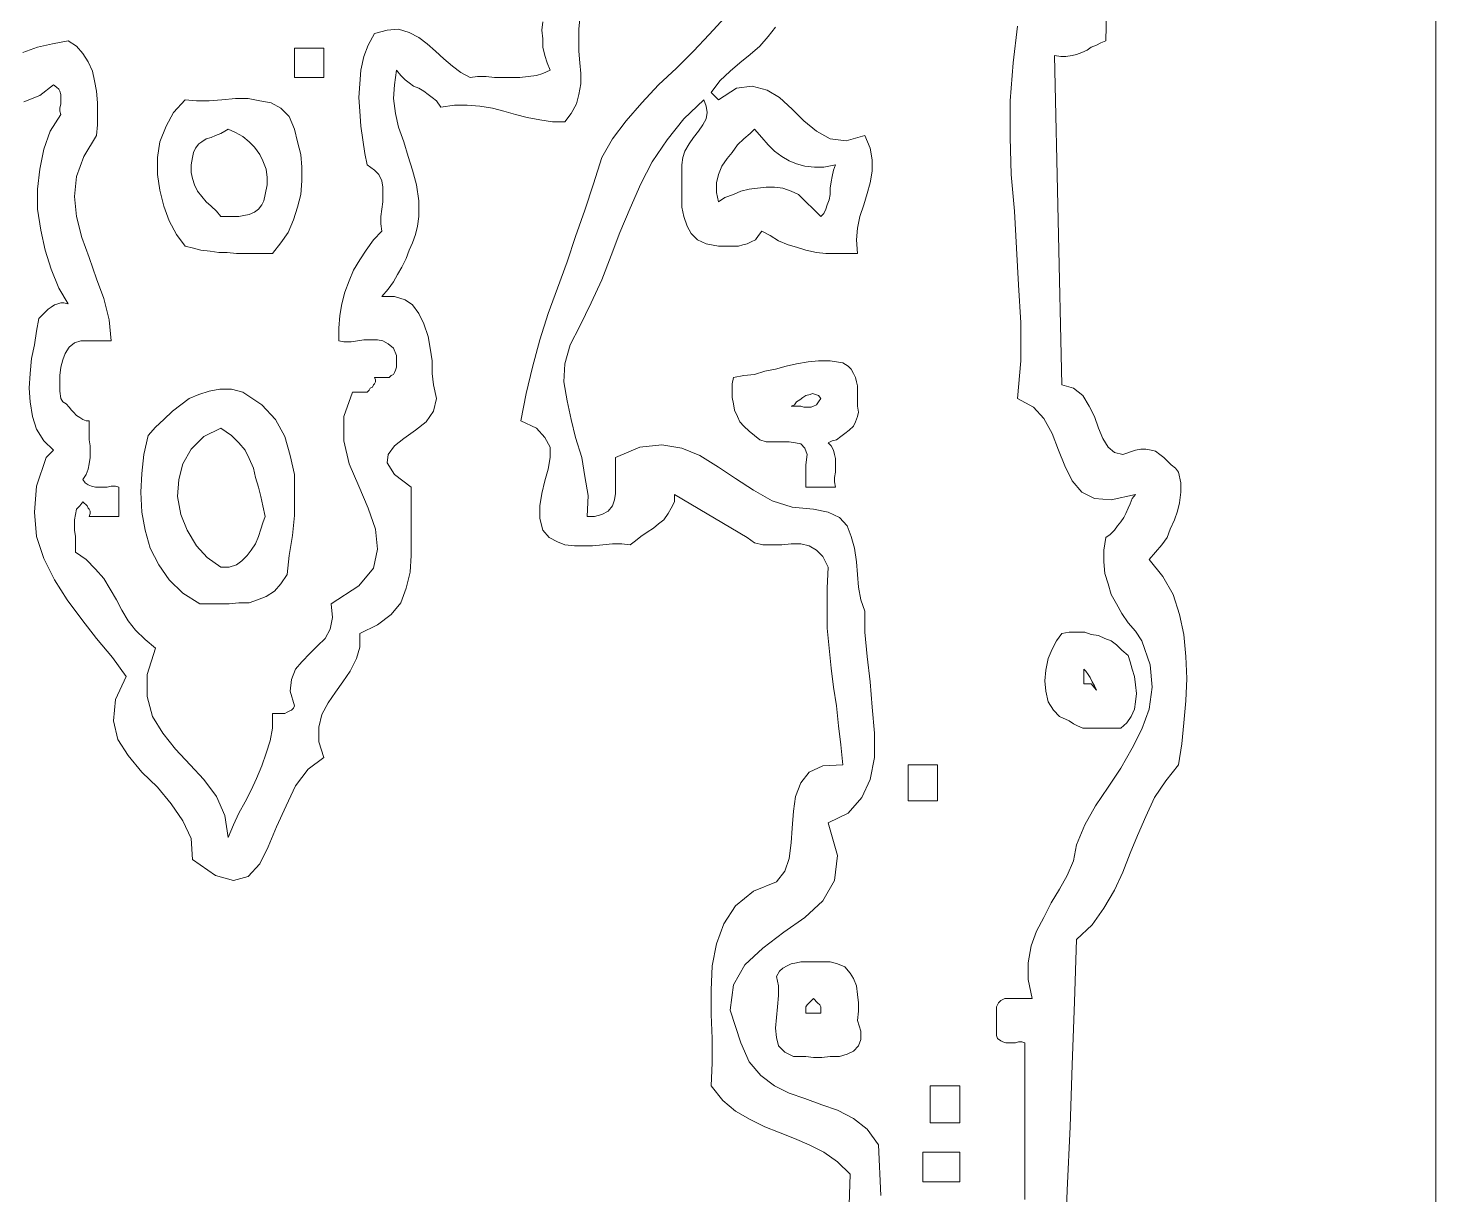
# Model space of a CAD drawing. Header units: millimetres. Extents: x -102 to 1947, y 0 to 1377.
# Drawn here: x 902.5 to 1049.9, y 554.6 to 676.8 of the extents above; entities that cross this region are included whole.
import ezdxf

# ---------------------------------------------------------------- set-up
doc = ezdxf.new("R2010")
doc.units = ezdxf.units.MM
doc.layers.add('ceco.net 341', color=7, linetype='Continuous', lineweight=5)

# ---------------------------------------------------------------- blocks, each defined once
blk = doc.blocks.new('A$C00E300AF')
for p, q in [((-219.58, 696.18), (-222.23, 695.52)), ((-217.16, 696.4), (-219.58, 696.18)), ((-214.95, 695.74), (-217.16, 696.4)), ((-212.97, 694.64), (-214.95, 695.74)), ((-186.97, 697.94), (-187.19, 696.18)), ((-187.19, 696.18), (-186.97, 694.42)), ((-139.81, 694.86), (-138.27, 696.84)), ((-292.74, 692.65), (-295.83, 691.55)), ((-289.66, 693.32), (-292.74, 692.65)), ((-286.35, 693.98), (-289.66, 693.32)), ((-284.59, 692.87), (-286.35, 693.98)), ((-283.27, 691.33), (-284.59, 692.87)), ((-223.55, 693.09), (-224.43, 690.67)), ((-222.23, 695.52), (-223.55, 693.09)), ((-211.21, 693.32), (-212.97, 694.64)), ((-209.44, 691.77), (-211.21, 693.32)), ((-186.97, 694.42), (-186.97, 692.65)), ((-186.97, 692.65), (-186.53, 690.89)), ((-143.56, 691.11), (-141.57, 692.87)), ((-141.57, 692.87), (-139.81, 694.86)), ((-282.16, 689.57), (-283.27, 691.33)), ((-232.8, 692.43), (-238.97, 692.43)), ((-238.97, 692.43), (-238.97, 686.26)), ((-232.8, 686.26), (-232.8, 692.43)), ((-224.43, 690.67), (-225.09, 687.81)), ((-207.68, 690.23), (-209.44, 691.77)), ((-205.92, 688.69), (-207.68, 690.23)), ((-186.53, 690.89), (-186.09, 689.35)), ((-145.76, 689.35), (-143.56, 691.11)), ((-281.28, 687.59), (-282.16, 689.57)), ((-280.84, 685.6), (-281.28, 687.59)), ((-225.09, 687.81), (-225.31, 684.94)), ((-204.16, 687.37), (-205.92, 688.69)), ((-202.17, 686.26), (-204.16, 687.37)), ((-186.97, 687.15), (-188.29, 686.7)), ((-185.42, 687.81), (-186.97, 687.15)), ((-186.09, 689.35), (-185.42, 687.81)), ((-149.95, 685.6), (-147.74, 687.59)), ((-147.74, 687.59), (-145.76, 689.35)), ((-280.4, 683.4), (-280.84, 685.6)), ((-238.97, 686.26), (-232.8, 686.26)), ((-225.31, 684.94), (-225.53, 682.08)), ((-200.63, 686.48), (-202.17, 686.26)), ((-198.87, 686.48), (-200.63, 686.48)), ((-197.1, 686.26), (-198.87, 686.48)), ((-195.34, 686.26), (-197.1, 686.26)), ((-193.36, 686.26), (-195.34, 686.26)), ((-191.82, 686.26), (-193.36, 686.26)), ((-190.05, 686.48), (-191.82, 686.26)), ((-188.29, 686.7), (-190.05, 686.48)), ((-151.71, 683.18), (-149.95, 685.6)), ((-146.42, 684.06), (-150.17, 681.64)), ((-143.12, 684.5), (-146.42, 684.06)), ((-140.03, 683.62), (-143.12, 684.5)), ((-280.18, 680.97), (-280.4, 683.4)), ((-280.18, 678.77), (-280.18, 680.97)), ((-261.89, 681.64), (-264.31, 678.99)), ((-259.47, 681.42), (-261.89, 681.64)), ((-256.82, 681.42), (-259.47, 681.42)), ((-254.18, 681.64), (-256.82, 681.42)), ((-251.31, 681.86), (-254.18, 681.64)), ((-248.67, 681.86), (-251.31, 681.86)), ((-246.24, 681.42), (-248.67, 681.86)), ((-243.82, 680.97), (-246.24, 681.42)), ((-241.84, 679.87), (-243.82, 680.97)), ((-225.53, 682.08), (-225.31, 679.21)), ((-157.44, 677.67), (-153.25, 681.64)), ((-153.25, 681.64), (-152.81, 680.31)), ((-150.17, 681.64), (-151.71, 683.18)), ((-137.39, 682.08), (-140.03, 683.62)), ((-134.74, 679.65), (-137.39, 682.08)), ((-280.18, 676.35), (-280.18, 678.77)), ((-264.31, 678.99), (-265.86, 676.13)), ((-240.07, 678.11), (-241.84, 679.87)), ((-238.97, 675.47), (-240.07, 678.11)), ((-225.31, 679.21), (-225.09, 676.13)), ((-152.81, 680.31), (-152.59, 678.99)), ((-152.59, 678.99), (-152.81, 677.67)), ((-132.32, 677.23), (-134.74, 679.65)), ((-280.4, 674.14), (-280.18, 676.35)), ((-265.86, 676.13), (-267.18, 672.82)), ((-238.31, 672.82), (-238.97, 675.47)), ((-225.09, 676.13), (-224.65, 673.26)), ((-160.96, 673.26), (-157.44, 677.67)), ((-154.35, 675.03), (-155.46, 673.7)), ((-153.47, 676.35), (-154.35, 675.03)), ((-152.81, 677.67), (-153.47, 676.35)), ((-129.67, 675.03), (-132.32, 677.23)), ((-126.81, 673.48), (-129.67, 675.03)), ((-283.05, 669.74), (-280.4, 674.14)), ((-267.18, 672.82), (-267.62, 669.52)), ((-237.65, 670.18), (-238.31, 672.82)), ((-224.65, 673.26), (-224.21, 670.4)), ((-164.05, 668.63), (-160.96, 673.26)), ((-156.34, 672.38), (-157.22, 670.84)), ((-155.46, 673.7), (-156.34, 672.38)), ((-123.5, 673.04), (-126.81, 673.48)), ((-119.54, 674.14), (-123.5, 673.04)), ((-118.43, 671.5), (-119.54, 674.14)), ((-284.59, 665.55), (-283.05, 669.74)), ((-267.62, 669.52), (-267.62, 665.99)), ((-237.43, 667.53), (-237.65, 670.18)), ((-224.21, 670.4), (-223.77, 667.97)), ((-157.66, 669.52), (-157.88, 667.97)), ((-157.22, 670.84), (-157.66, 669.52)), ((-117.99, 669.08), (-118.43, 671.5)), ((-117.99, 666.65), (-117.99, 669.08)), ((-237.43, 664.67), (-237.43, 667.53)), ((-223.77, 667.97), (-222.23, 666.87)), ((-222.23, 666.87), (-221.34, 665.99)), ((-166.47, 664.01), (-164.05, 668.63)), ((-157.88, 667.97), (-157.88, 665.77)), ((-118.43, 664.23), (-117.99, 666.65)), ((-285.03, 661.36), (-284.59, 665.55)), ((-267.62, 665.99), (-267.18, 662.68)), ((-237.65, 661.8), (-237.43, 664.67)), ((-221.34, 665.99), (-220.68, 664.67)), ((-220.68, 664.67), (-220.46, 663.35)), ((-220.46, 663.35), (-220.46, 661.8)), ((-168.68, 658.94), (-166.47, 664.01)), ((-157.88, 665.77), (-157.88, 663.57)), ((-157.88, 663.57), (-157.88, 661.36)), ((-119.1, 662.02), (-118.43, 664.23)), ((-284.59, 657.18), (-285.03, 661.36)), ((-267.18, 662.68), (-266.3, 659.38)), ((-238.31, 659.16), (-237.65, 661.8)), ((-220.46, 660.26), (-220.68, 658.72)), ((-220.46, 661.8), (-220.46, 660.26)), ((-157.88, 661.36), (-157.88, 659.16)), ((-119.76, 659.6), (-119.1, 662.02)), ((-266.3, 659.38), (-265.2, 656.29)), ((-239.19, 656.51), (-238.31, 659.16)), ((-220.68, 658.72), (-220.9, 657.18)), ((-170.88, 653.87), (-168.68, 658.94)), ((-157.88, 659.16), (-157.44, 657.18)), ((-120.64, 657.18), (-119.76, 659.6)), ((-283.49, 652.77), (-284.59, 657.18)), ((-265.2, 656.29), (-263.65, 653.43)), ((-240.29, 653.87), (-239.19, 656.51)), ((-220.9, 657.18), (-220.9, 655.63)), ((-220.9, 655.63), (-220.68, 654.09)), ((-157.44, 657.18), (-156.78, 655.19)), ((-156.78, 655.19), (-155.9, 653.65)), ((-121.3, 652.33), (-121.08, 654.75)), ((-121.08, 654.75), (-120.64, 657.18)), ((-281.94, 648.58), (-283.49, 652.77)), ((-263.65, 653.43), (-261.89, 651.01)), ((-243.6, 649.46), (-241.84, 651.67)), ((-241.84, 651.67), (-240.29, 653.87)), ((-222.45, 652.33), (-223.99, 650.12)), ((-220.68, 654.09), (-222.45, 652.33)), ((-172.64, 649.02), (-170.88, 653.87)), ((-155.9, 653.65), (-154.57, 652.33)), ((-154.57, 652.33), (-152.81, 651.45)), ((-152.81, 651.45), (-150.17, 651.01)), ((-145.1, 651.23), (-144.22, 651.45)), ((-144.22, 651.45), (-143.34, 651.89)), ((-143.34, 651.89), (-142.45, 652.33)), ((-142.45, 652.33), (-141.79, 653.21)), ((-141.79, 653.21), (-141.13, 654.09)), ((-141.13, 654.09), (-139.37, 653.21)), ((-139.37, 653.21), (-137.61, 652.11)), ((-137.61, 652.11), (-135.62, 651.23)), ((-121.08, 649.46), (-121.3, 652.33)), ((-280.4, 644.17), (-281.94, 648.58)), ((-261.89, 651.01), (-260.13, 650.56)), ((-260.13, 650.56), (-258.58, 650.12)), ((-258.58, 650.12), (-256.6, 649.9)), ((-256.6, 649.9), (-254.84, 649.68)), ((-254.84, 649.68), (-253.08, 649.68)), ((-253.08, 649.68), (-251.09, 649.46)), ((-251.09, 649.46), (-249.33, 649.46)), ((-249.33, 649.46), (-247.35, 649.46)), ((-247.35, 649.46), (-245.58, 649.46)), ((-245.58, 649.46), (-243.6, 649.46)), ((-223.99, 650.12), (-225.31, 648.14)), ((-174.63, 643.95), (-172.64, 649.02)), ((-150.17, 651.01), (-149.29, 651.01)), ((-149.29, 651.01), (-148.18, 651.01)), ((-148.18, 651.01), (-147.08, 651.01)), ((-147.08, 651.01), (-145.98, 651.01)), ((-145.98, 651.01), (-145.1, 651.23)), ((-135.62, 651.23), (-133.86, 650.79)), ((-133.86, 650.79), (-131.88, 650.12)), ((-131.88, 650.12), (-129.67, 649.68)), ((-129.67, 649.68), (-127.69, 649.46)), ((-127.69, 649.46), (-125.49, 649.46)), ((-125.49, 649.46), (-123.28, 649.46)), ((-123.28, 649.46), (-121.08, 649.46)), ((-226.63, 645.94), (-227.51, 643.73)), ((-225.31, 648.14), (-226.63, 645.94)), ((-278.86, 639.99), (-280.4, 644.17)), ((-227.51, 643.73), (-228.4, 641.31)), ((-176.83, 639.11), (-174.63, 643.95)), ((-277.76, 635.58), (-278.86, 639.99)), ((-228.4, 641.31), (-229.06, 638.89)), ((-229.06, 638.89), (-229.5, 636.46)), ((-179.25, 634.26), (-176.83, 639.11)), ((-277.32, 631.17), (-277.76, 635.58)), ((-229.5, 636.46), (-229.72, 633.82)), ((-229.72, 633.82), (-229.72, 631.17)), ((-181.24, 630.29), (-179.25, 634.26)), ((-286.13, 629.85), (-285.03, 630.73)), ((-285.03, 630.73), (-283.71, 631.17)), ((-283.71, 631.17), (-281.94, 631.17)), ((-281.94, 631.17), (-277.32, 631.17)), ((-229.72, 631.17), (-228.62, 630.95)), ((-228.62, 630.95), (-227.07, 630.95)), ((-227.07, 630.95), (-225.75, 631.17)), ((-225.75, 631.17), (-224.43, 631.39)), ((-224.43, 631.39), (-222.89, 631.39)), ((-222.89, 631.39), (-221.56, 631.39)), ((-221.56, 631.39), (-220.46, 631.17)), ((-220.46, 631.17), (-219.36, 630.51)), ((-287.45, 627.21), (-287.01, 628.53)), ((-287.01, 628.53), (-286.13, 629.85)), ((-219.36, 630.51), (-218.26, 629.63)), ((-218.26, 629.63), (-217.6, 628.09)), ((-217.6, 628.09), (-217.6, 627.43)), ((-182.34, 626.33), (-181.24, 630.29)), ((-288.11, 623.9), (-287.89, 625.66)), ((-287.89, 625.66), (-287.45, 627.21)), ((-217.82, 625), (-218.04, 624.56)), ((-217.6, 625.66), (-217.82, 625)), ((-217.6, 627.43), (-217.6, 626.77)), ((-217.6, 626.77), (-217.6, 626.33)), ((-217.6, 626.33), (-217.6, 625.66)), ((-182.56, 622.58), (-182.34, 626.33)), ((-138.27, 625.22), (-140.47, 624.78)), ((-136.06, 625.88), (-138.27, 625.22)), ((-133.86, 626.33), (-136.06, 625.88)), ((-131.44, 626.77), (-133.86, 626.33)), ((-129.23, 626.99), (-131.44, 626.77)), ((-126.81, 626.99), (-129.23, 626.99)), ((-124.16, 626.55), (-126.81, 626.99)), ((-123.06, 625.88), (-124.16, 626.55)), ((-122.4, 625.22), (-123.06, 625.88)), ((-121.96, 624.34), (-122.4, 625.22)), ((-288.11, 622.14), (-288.11, 623.9)), ((-288.11, 620.6), (-288.11, 622.14)), ((-222.45, 621.92), (-222.67, 621.48)), ((-222.23, 622.14), (-222.45, 621.92)), ((-219.14, 623.46), (-222.23, 623.46)), ((-222.23, 623.46), (-222, 623.02)), ((-222, 622.58), (-222.23, 622.14)), ((-222, 623.02), (-222, 622.58)), ((-218.7, 623.9), (-219.14, 623.46)), ((-218.26, 624.12), (-218.7, 623.9)), ((-218.04, 624.56), (-218.26, 624.12)), ((-181.9, 618.61), (-182.56, 622.58)), ((-147.08, 623.46), (-147.3, 622.14)), ((-147.3, 622.14), (-147.3, 620.6)), ((-144.88, 623.9), (-147.08, 623.46)), ((-142.67, 624.12), (-144.88, 623.9)), ((-140.47, 624.78), (-142.67, 624.12)), ((-121.52, 623.46), (-121.96, 624.34)), ((-121.3, 622.58), (-121.52, 623.46)), ((-121.08, 621.7), (-121.3, 622.58)), ((-287.89, 619.05), (-288.11, 620.6)), ((-287.45, 618.39), (-287.89, 619.05)), ((-261.01, 619.05), (-262.77, 617.73)), ((-259.03, 619.93), (-261.01, 619.05)), ((-256.82, 620.6), (-259.03, 619.93)), ((-254.62, 621.04), (-256.82, 620.6)), ((-252.19, 621.04), (-254.62, 621.04)), ((-249.77, 620.38), (-252.19, 621.04)), ((-245.8, 617.73), (-249.77, 620.38)), ((-226.85, 620.38), (-228.62, 615.31)), ((-223.77, 620.38), (-226.85, 620.38)), ((-223.33, 620.82), (-223.77, 620.38)), ((-223.11, 621.26), (-223.33, 620.82)), ((-222.67, 621.48), (-223.11, 621.26)), ((-147.3, 620.6), (-147.3, 619.27)), ((-147.3, 619.27), (-147.08, 617.95)), ((-121.08, 620.6), (-121.08, 621.7)), ((-121.08, 619.49), (-121.08, 620.6)), ((-121.08, 618.39), (-121.08, 619.49)), ((-286.79, 617.95), (-287.45, 618.39)), ((-286.13, 617.29), (-286.79, 617.95)), ((-285.69, 616.63), (-286.13, 617.29)), ((-285.25, 616.19), (-285.69, 616.63)), ((-284.59, 615.53), (-285.25, 616.19)), ((-264.53, 616.41), (-266.3, 614.65)), ((-262.77, 617.73), (-264.53, 616.41)), ((-242.94, 614.65), (-245.8, 617.73)), ((-181.02, 614.65), (-181.9, 618.61)), ((-147.08, 617.95), (-146.86, 616.63)), ((-146.86, 616.63), (-146.2, 615.31)), ((-121.08, 617.51), (-121.08, 618.39)), ((-120.86, 616.19), (-121.08, 617.51)), ((-121.08, 615.31), (-120.86, 616.19)), ((-283.93, 615.09), (-284.59, 615.53)), ((-283.27, 614.65), (-283.93, 615.09)), ((-282.6, 614.43), (-283.27, 614.65)), ((-281.94, 614.43), (-282.6, 614.43)), ((-281.94, 613.1), (-281.94, 614.43)), ((-281.94, 611.78), (-281.94, 613.1)), ((-268.06, 613.1), (-269.6, 611.34)), ((-266.3, 614.65), (-268.06, 613.1)), ((-240.96, 611.12), (-242.94, 614.65)), ((-228.62, 615.31), (-228.62, 610.24)), ((-180.14, 610.9), (-181.02, 614.65)), ((-146.2, 615.31), (-145.76, 614.21)), ((-145.76, 614.21), (-144.88, 613.32)), ((-144.88, 613.32), (-143.78, 612.22)), ((-122.84, 612.44), (-121.96, 613.32)), ((-121.96, 613.32), (-121.52, 614.21)), ((-121.52, 614.21), (-121.08, 615.31)), ((-281.94, 610.46), (-281.94, 611.78)), ((-281.72, 609.14), (-281.94, 610.46)), ((-269.6, 611.34), (-270.48, 607.37)), ((-239.85, 607.15), (-240.96, 611.12)), ((-228.62, 610.24), (-227.51, 605.39)), ((-178.81, 606.71), (-180.14, 610.9)), ((-143.78, 612.22), (-142.67, 611.34)), ((-142.67, 611.34), (-141.57, 610.46)), ((-141.57, 610.46), (-140.25, 610.02)), ((-127.25, 609.8), (-126.37, 610.24)), ((-126.37, 610.24), (-125.49, 610.46)), ((-125.49, 610.46), (-124.6, 611.12)), ((-124.6, 611.12), (-123.72, 611.78)), ((-123.72, 611.78), (-122.84, 612.44)), ((-281.72, 607.81), (-281.72, 609.14)), ((-281.72, 606.71), (-281.72, 607.81)), ((-270.48, 607.37), (-270.93, 603.41)), ((-238.97, 603.19), (-239.85, 607.15)), ((-166.69, 608.92), (-171.76, 606.71)), ((-162.07, 609.36), (-166.69, 608.92)), ((-157.88, 608.7), (-162.07, 609.36)), ((-154.13, 607.15), (-157.88, 608.7)), ((-150.17, 604.73), (-154.13, 607.15)), ((-140.25, 610.02), (-138.71, 610.02)), ((-138.71, 610.02), (-136.94, 610.02)), ((-136.94, 610.02), (-135.4, 610.02)), ((-135.4, 610.02), (-134.08, 609.8)), ((-134.08, 609.8), (-132.98, 609.58)), ((-132.98, 609.58), (-132.1, 608.7)), ((-132.1, 608.7), (-131.66, 607.37)), ((-131.66, 607.37), (-131.88, 605.17)), ((-126.59, 609.14), (-127.25, 609.8)), ((-126.15, 608.26), (-126.59, 609.14)), ((-125.93, 607.37), (-126.15, 608.26)), ((-125.71, 606.49), (-125.93, 607.37)), ((-282.6, 603.19), (-282.16, 604.29)), ((-282.16, 604.29), (-281.94, 605.39)), ((-281.94, 605.39), (-281.72, 606.71)), ((-227.51, 605.39), (-225.53, 600.76)), ((-178.15, 602.75), (-178.81, 606.71)), ((-171.76, 606.71), (-171.76, 605.17)), ((-171.76, 605.17), (-171.76, 603.85)), ((-146.64, 602.31), (-150.17, 604.73)), ((-131.88, 605.17), (-131.88, 600.54)), ((-125.71, 605.61), (-125.71, 606.49)), ((-125.71, 604.51), (-125.71, 605.61)), ((-125.71, 603.63), (-125.71, 604.51)), ((-283.27, 602.09), (-282.6, 603.19)), ((-282.82, 601.42), (-283.27, 602.09)), ((-282.16, 600.98), (-282.82, 601.42)), ((-270.93, 603.41), (-271.15, 599.44)), ((-238.97, 598.78), (-238.97, 603.19)), ((-177.49, 598.78), (-178.15, 602.75)), ((-171.76, 603.85), (-171.76, 602.31)), ((-171.76, 602.31), (-171.76, 600.76)), ((-142.89, 599.88), (-146.64, 602.31)), ((-125.93, 602.53), (-125.71, 603.63)), ((-125.93, 601.64), (-125.93, 602.53)), ((-125.71, 600.54), (-125.93, 601.64)), ((-281.5, 600.76), (-282.16, 600.98)), ((-280.62, 600.54), (-281.5, 600.76)), ((-279.96, 600.54), (-280.62, 600.54)), ((-279.08, 600.54), (-279.96, 600.54)), ((-278.2, 600.54), (-279.08, 600.54)), ((-277.32, 600.76), (-278.2, 600.54)), ((-276.43, 600.76), (-277.32, 600.76)), ((-275.77, 600.54), (-276.43, 600.76)), ((-275.77, 594.37), (-275.77, 600.54)), ((-271.15, 599.44), (-270.93, 595.25)), ((-238.97, 594.59), (-238.97, 598.78)), ((-225.53, 600.76), (-223.55, 596.14)), ((-177.71, 594.37), (-177.49, 598.78)), ((-171.76, 599.22), (-171.98, 597.9)), ((-171.76, 600.76), (-171.76, 599.22)), ((-138.93, 597.68), (-142.89, 599.88)), ((-131.88, 600.54), (-125.71, 600.54)), ((-284.81, 594.81), (-284.59, 595.92)), ((-284.59, 595.92), (-283.93, 596.58)), ((-283.93, 596.58), (-283.27, 597.46)), ((-283.27, 597.46), (-283.05, 597.24)), ((-283.05, 597.24), (-282.6, 596.8)), ((-282.6, 596.8), (-282.38, 596.58)), ((-282.38, 596.58), (-282.16, 596.14)), ((-282.16, 596.14), (-281.94, 595.92)), ((-281.94, 595.92), (-281.72, 595.47)), ((-281.72, 595.47), (-281.72, 595.03)), ((-223.55, 596.14), (-222, 591.73)), ((-173.3, 595.47), (-174.63, 594.81)), ((-172.42, 596.58), (-173.3, 595.47)), ((-171.98, 597.9), (-172.42, 596.58)), ((-134.74, 596.36), (-138.93, 597.68)), ((-130.33, 595.92), (-134.74, 596.36)), ((-127.25, 595.25), (-130.33, 595.92)), ((-285.03, 593.71), (-284.81, 594.81)), ((-285.03, 592.61), (-285.03, 593.71)), ((-285.03, 591.51), (-285.03, 592.61)), ((-281.72, 595.03), (-281.94, 594.37)), ((-281.94, 594.37), (-275.77, 594.37)), ((-270.93, 595.25), (-270.26, 591.51)), ((-239.41, 590.41), (-238.97, 594.59)), ((-176.17, 594.37), (-177.71, 594.37)), ((-174.63, 594.81), (-176.17, 594.37)), ((-124.83, 594.15), (-127.25, 595.25)), ((-123.28, 592.39), (-124.83, 594.15)), ((-284.81, 590.19), (-285.03, 591.51)), ((-284.81, 589.08), (-284.81, 590.19)), ((-270.26, 591.51), (-269.16, 587.76)), ((-240.07, 586.22), (-239.41, 590.41)), ((-222, 591.73), (-221.56, 587.54)), ((-122.4, 590.19), (-123.28, 592.39)), ((-121.74, 587.76), (-122.4, 590.19)), ((-284.81, 587.76), (-284.81, 589.08)), ((-284.81, 586.88), (-284.81, 587.76)), ((-282.6, 585.34), (-284.81, 586.88)), ((-269.16, 587.76), (-267.4, 584.24)), ((-221.56, 587.54), (-222.45, 583.57)), ((-121.3, 584.9), (-121.74, 587.76)), ((-280.62, 583.35), (-282.6, 585.34)), ((-267.4, 584.24), (-265.2, 581.15)), ((-240.52, 582.25), (-240.07, 586.22)), ((-222.45, 583.57), (-225.53, 579.83)), ((-121.08, 582.25), (-121.3, 584.9)), ((-278.86, 581.37), (-280.62, 583.35)), ((-277.54, 579.17), (-278.86, 581.37)), ((-265.2, 581.15), (-262.33, 578.29)), ((-241.84, 580.27), (-240.52, 582.25)), ((-120.86, 579.61), (-121.08, 582.25)), ((-276.21, 576.96), (-277.54, 579.17)), ((-262.33, 578.29), (-258.81, 576.08)), ((-244.92, 577.62), (-243.16, 578.73)), ((-243.16, 578.73), (-241.84, 580.27)), ((-225.53, 579.83), (-231.26, 576.08)), ((-120.42, 576.96), (-120.86, 579.61)), ((-275.11, 574.76), (-276.21, 576.96)), ((-273.79, 572.56), (-275.11, 574.76)), ((-258.81, 576.08), (-256.82, 576.08)), ((-256.82, 576.08), (-254.62, 576.08)), ((-254.62, 576.08), (-252.64, 576.08)), ((-252.64, 576.08), (-250.65, 576.3)), ((-250.65, 576.3), (-248.45, 576.3)), ((-248.45, 576.3), (-246.69, 576.96)), ((-246.69, 576.96), (-244.92, 577.62)), ((-231.26, 576.08), (-231.04, 573.22)), ((-119.54, 574.54), (-120.42, 576.96)), ((-272.25, 570.57), (-273.79, 572.56)), ((-231.04, 573.22), (-231.48, 570.79)), ((-119.54, 570.13), (-119.54, 574.54)), ((-270.26, 568.59), (-272.25, 570.57)), ((-231.48, 570.79), (-232.58, 568.81)), ((-119.1, 565.06), (-119.54, 570.13)), ((-78.33, 569.91), (-79.43, 568.37)), ((-76.79, 570.13), (-78.33, 569.91)), ((-75.02, 570.13), (-76.79, 570.13)), ((-73.48, 570.13), (-75.02, 570.13)), ((-72.16, 569.69), (-73.48, 570.13)), ((-70.62, 569.47), (-72.16, 569.69)), ((-69.29, 568.81), (-70.62, 569.47)), ((-268.06, 566.83), (-270.26, 568.59)), ((-269.82, 561.32), (-268.06, 566.83)), ((-234.12, 567.27), (-235.67, 565.73)), ((-232.58, 568.81), (-234.12, 567.27)), ((-80.31, 566.61), (-81.19, 564.62)), ((-79.43, 568.37), (-80.31, 566.61)), ((-67.97, 568.37), (-69.29, 568.81)), ((-66.87, 567.49), (-67.97, 568.37)), ((-65.77, 566.39), (-66.87, 567.49)), ((-64.45, 565.28), (-65.77, 566.39)), ((-237.43, 563.96), (-238.75, 562.42)), ((-235.67, 565.73), (-237.43, 563.96)), ((-118.43, 559.78), (-119.1, 565.06)), ((-81.19, 564.62), (-81.63, 562.2)), ((-64.01, 563.96), (-64.45, 565.28)), ((-63.56, 562.42), (-64.01, 563.96)), ((-269.82, 556.69), (-269.82, 561.32)), ((-239.63, 560.22), (-239.85, 557.79)), ((-238.75, 562.42), (-239.63, 560.22)), ((-81.63, 562.2), (-81.85, 560)), ((-81.85, 560), (-81.63, 557.79)), ((-63.12, 560.88), (-63.56, 562.42)), ((-62.9, 559.11), (-63.12, 560.88)), ((-239.85, 557.79), (-238.97, 554.71)), ((-117.99, 554.49), (-118.43, 559.78)), ((-81.63, 557.79), (-81.19, 555.59)), ((-62.68, 557.35), (-62.9, 559.11)), ((-62.9, 555.59), (-62.68, 557.35)), ((-268.72, 552.5), (-269.82, 556.69)), ((-239.19, 554.27), (-239.63, 553.83)), ((-238.97, 554.71), (-239.19, 554.27)), ((-117.55, 548.98), (-117.99, 554.49)), ((-81.19, 555.59), (-80.09, 553.83)), ((-63.12, 554.05), (-62.9, 555.59)), ((-266.52, 548.98), (-268.72, 552.5)), ((-243.6, 553.16), (-243.6, 550.08)), ((-242.94, 553.16), (-243.6, 553.16)), ((-242.28, 553.16), (-242.94, 553.16)), ((-241.62, 553.16), (-242.28, 553.16)), ((-240.96, 553.16), (-241.62, 553.16)), ((-240.52, 553.39), (-240.96, 553.16)), ((-240.07, 553.61), (-240.52, 553.39)), ((-239.63, 553.83), (-240.07, 553.61)), ((-80.09, 553.83), (-78.77, 552.5)), ((-78.77, 552.5), (-76.79, 551.62)), ((-76.79, 551.62), (-75.9, 550.96)), ((-65.99, 550.08), (-64.67, 551.18)), ((-64.67, 551.18), (-63.78, 552.5)), ((-63.78, 552.5), (-63.12, 554.05)), ((-263.87, 545.67), (-266.52, 548.98)), ((-243.6, 550.08), (-244.04, 547.44)), ((-117.55, 543.91), (-117.55, 548.98)), ((-75.9, 550.96), (-75.02, 550.52)), ((-75.02, 550.52), (-73.92, 550.08)), ((-73.92, 550.08), (-73.04, 550.08)), ((-73.04, 550.08), (-71.72, 550.08)), ((-71.72, 550.08), (-70.62, 550.08)), ((-70.62, 550.08), (-69.51, 550.08)), ((-69.51, 550.08), (-68.19, 550.08)), ((-68.19, 550.08), (-67.09, 550.08)), ((-67.09, 550.08), (-65.99, 550.08)), ((-260.79, 542.37), (-263.87, 545.67)), ((-244.04, 547.44), (-244.92, 544.79)), ((-257.92, 539.28), (-260.79, 542.37)), ((-244.92, 544.79), (-245.8, 542.15)), ((-118.43, 539.28), (-117.55, 543.91)), ((-104.33, 542.37), (-110.5, 542.37)), ((-110.5, 542.37), (-110.5, 534.87)), ((-104.33, 534.87), (-104.33, 542.37)), ((-246.91, 539.5), (-248.01, 537.08)), ((-245.8, 542.15), (-246.91, 539.5)), ((-255.28, 535.76), (-257.92, 539.28)), ((-248.01, 537.08), (-249.33, 534.65)), ((-120.2, 535.54), (-118.43, 539.28)), ((-253.52, 531.79), (-255.28, 535.76)), ((-249.33, 534.65), (-250.65, 532.23)), ((-123.06, 532.23), (-120.2, 535.54)), ((-110.5, 534.87), (-104.33, 534.87)), ((-252.86, 527.16), (-253.52, 531.79)), ((-250.65, 532.23), (-251.75, 529.81)), ((-127.25, 530.25), (-123.06, 532.23)), ((-251.75, 529.81), (-252.86, 527.16)), ((-125.27, 523.42), (-127.25, 530.25)), ((-125.93, 518.13), (-125.27, 523.42)), ((-128.35, 513.94), (-125.93, 518.13)), ((-132.1, 510.41), (-128.35, 513.94)), ((-136.5, 507.33), (-132.1, 510.41)), ((-140.91, 504.02), (-136.5, 507.33)), ((-144.66, 500.5), (-140.91, 504.02)), ((-132.98, 501.16), (-133.86, 500.94)), ((-131.88, 501.16), (-132.98, 501.16)), ((-131, 501.16), (-131.88, 501.16)), ((-129.89, 501.16), (-131, 501.16)), ((-128.79, 501.16), (-129.89, 501.16)), ((-126.81, 501.16), (-128.79, 501.16)), ((-125.27, 500.72), (-126.81, 501.16)), ((-147.08, 496.31), (-144.66, 500.5)), ((-137.39, 499.18), (-138.05, 498.07)), ((-136.72, 499.84), (-137.39, 499.18)), ((-135.84, 500.28), (-136.72, 499.84)), ((-134.96, 500.72), (-135.84, 500.28)), ((-133.86, 500.94), (-134.96, 500.72)), ((-123.72, 500.06), (-125.27, 500.72)), ((-122.62, 498.74), (-123.72, 500.06)), ((-121.96, 497.63), (-122.62, 498.74)), ((-147.74, 491.02), (-147.08, 496.31)), ((-138.05, 498.07), (-137.61, 496.09)), ((-137.61, 496.09), (-137.61, 494.11)), ((-121.3, 496.09), (-121.96, 497.63)), ((-121.08, 494.33), (-121.3, 496.09)), ((-137.61, 494.11), (-137.83, 491.68)), ((-120.86, 492.57), (-121.08, 494.33)), ((-120.86, 490.8), (-120.86, 492.57)), ((-145.54, 484.19), (-147.74, 491.02)), ((-138.05, 489.48), (-138.27, 487.28)), ((-137.83, 491.68), (-138.05, 489.48)), ((-121.08, 488.82), (-120.86, 490.8)), ((-138.27, 487.28), (-138.05, 485.29)), ((-120.42, 486.62), (-121.08, 488.82)), ((-120.42, 484.85), (-120.42, 486.62)), ((-143.78, 480.22), (-145.54, 484.19)), ((-138.05, 485.29), (-137.61, 483.53)), ((-137.61, 483.53), (-136.28, 482.21)), ((-121.96, 482.43), (-120.86, 483.53)), ((-120.86, 483.53), (-120.42, 484.85)), ((-136.28, 482.21), (-134.52, 481.33)), ((-134.52, 481.33), (-131.88, 481.33)), ((-131.88, 481.33), (-130.33, 481.11)), ((-130.33, 481.11), (-128.57, 481.11)), ((-128.57, 481.11), (-126.81, 481.33)), ((-126.81, 481.33), (-124.83, 481.33)), ((-124.83, 481.33), (-123.28, 481.77)), ((-123.28, 481.77), (-121.96, 482.43)), ((-141.35, 477.36), (-143.78, 480.22)), ((-138.49, 475.16), (-141.35, 477.36)), ((-135.4, 473.61), (-138.49, 475.16)), ((-99.7, 475.16), (-105.87, 475.16)), ((-105.87, 475.16), (-105.87, 467.44)), ((-99.7, 467.44), (-99.7, 475.16)), ((-132.1, 472.51), (-135.4, 473.61)), ((-128.57, 471.19), (-132.1, 472.51)), ((-125.27, 470.09), (-128.57, 471.19)), ((-121.96, 468.33), (-125.27, 470.09)), ((-119.1, 466.12), (-121.96, 468.33)), ((-116.67, 462.82), (-119.1, 466.12)), ((-105.87, 467.44), (-99.7, 467.44)), ((-116.23, 452.24), (-116.67, 462.82)), ((-99.7, 461.27), (-107.42, 461.27)), ((-107.42, 461.27), (-107.42, 455.1)), ((-99.7, 455.1), (-99.7, 461.27)), ((-107.42, 455.1), (-99.7, 455.1))]:
    blk.add_line(p, q)
at = {"layer": 'ceco.net 341'}
for p, q in [((-68.85, 703.45), (-69.07, 693.98)), ((-179.25, 698.6), (-179.47, 696.4)), ((-152.15, 695.3), (-148.84, 698.82)), ((-179.47, 696.4), (-179.47, 693.98)), ((-88.47, 689.35), (-87.58, 697.06)), ((-179.47, 693.98), (-179.47, 691.77)), ((-155.46, 691.77), (-152.15, 695.3)), ((-72.16, 692.65), (-73.04, 691.99)), ((-71.06, 693.09), (-72.16, 692.65)), ((-70.18, 693.54), (-71.06, 693.09)), ((-69.07, 693.98), (-70.18, 693.54)), ((-179.47, 691.77), (-179.25, 689.35)), ((-158.98, 688.25), (-155.46, 691.77)), ((-79.87, 690.89), (-78.33, 621.92)), ((-78.55, 690.67), (-79.87, 690.89)), ((-77.45, 690.67), (-78.55, 690.67)), ((-76.12, 690.89), (-77.45, 690.67)), ((-75.24, 691.11), (-76.12, 690.89)), ((-74.14, 691.55), (-75.24, 691.11)), ((-73.04, 691.99), (-74.14, 691.55)), ((-217.6, 687.81), (-218.04, 684.72)), ((-216.72, 686.7), (-217.6, 687.81)), ((-179.25, 689.35), (-179.03, 687.15)), ((-179.03, 687.15), (-179.03, 684.94)), ((-162.73, 684.72), (-158.98, 688.25)), ((-89.13, 681.42), (-88.47, 689.35)), ((-289.44, 684.72), (-292.3, 682.52)), ((-288.77, 684.28), (-289.44, 684.72)), ((-288.33, 683.84), (-288.77, 684.28)), ((-288.11, 683.4), (-288.33, 683.84)), ((-218.04, 684.72), (-218.26, 681.86)), ((-215.83, 685.82), (-216.72, 686.7)), ((-214.95, 685.16), (-215.83, 685.82)), ((-214.07, 684.5), (-214.95, 685.16)), ((-212.97, 684.06), (-214.07, 684.5)), ((-211.87, 683.4), (-212.97, 684.06)), ((-179.03, 684.94), (-179.47, 682.74)), ((-166.25, 680.97), (-162.73, 684.72)), ((-292.3, 682.52), (-295.61, 681.2)), ((-287.89, 682.74), (-288.11, 683.4)), ((-287.89, 682.08), (-287.89, 682.74)), ((-287.89, 681.42), (-287.89, 682.08)), ((-287.89, 680.75), (-287.89, 681.42)), ((-218.26, 681.86), (-217.82, 678.77)), ((-210.99, 682.74), (-211.87, 683.4)), ((-210.11, 682.08), (-210.99, 682.74)), ((-209.22, 681.42), (-210.11, 682.08)), ((-208.34, 680.09), (-209.22, 681.42)), ((-179.47, 682.74), (-179.92, 680.75)), ((-169.56, 677.23), (-166.25, 680.97)), ((-89.13, 673.7), (-89.13, 681.42)), ((-290.1, 675.03), (-287.89, 678.55)), ((-288.11, 679.87), (-287.89, 680.75)), ((-288.11, 679.21), (-288.11, 679.87)), ((-287.89, 678.55), (-288.11, 679.21)), ((-217.82, 678.77), (-217.16, 675.91)), ((-205.48, 680.53), (-208.34, 680.09)), ((-202.83, 680.53), (-205.48, 680.53)), ((-200.19, 680.31), (-202.83, 680.53)), ((-197.54, 679.87), (-200.19, 680.31)), ((-195.12, 679.21), (-197.54, 679.87)), ((-192.7, 678.55), (-195.12, 679.21)), ((-190.27, 677.89), (-192.7, 678.55)), ((-187.63, 677.45), (-190.27, 677.89)), ((-181.02, 678.77), (-182.34, 677.01)), ((-179.92, 680.75), (-181.02, 678.77)), ((-291.42, 671.28), (-290.1, 675.03)), ((-253.52, 675.03), (-254.4, 674.58)), ((-252.86, 675.47), (-253.52, 675.03)), ((-251.31, 674.8), (-252.86, 675.47)), ((-217.16, 675.91), (-216.06, 672.82)), ((-184.98, 677.01), (-187.63, 677.45)), ((-182.34, 677.01), (-184.98, 677.01)), ((-172.42, 673.48), (-169.56, 677.23)), ((-142.67, 675.47), (-143.56, 674.58)), ((-141.13, 673.7), (-142.67, 675.47)), ((-259.03, 672.38), (-259.69, 671.5)), ((-258.36, 672.82), (-259.03, 672.38)), ((-257.48, 673.48), (-258.36, 672.82)), ((-256.38, 673.7), (-257.48, 673.48)), ((-255.5, 674.14), (-256.38, 673.7)), ((-254.4, 674.58), (-255.5, 674.14)), ((-249.77, 673.92), (-251.31, 674.8)), ((-248.45, 672.82), (-249.77, 673.92)), ((-247.35, 671.72), (-248.45, 672.82)), ((-216.06, 672.82), (-215.17, 669.74)), ((-174.63, 669.52), (-172.42, 673.48)), ((-146.2, 672.16), (-147.3, 670.62)), ((-144.88, 673.48), (-146.2, 672.16)), ((-143.56, 674.58), (-144.88, 673.48)), ((-139.81, 672.16), (-141.13, 673.7)), ((-138.49, 670.84), (-139.81, 672.16)), ((-88.91, 665.99), (-89.13, 673.7)), ((-292.3, 667.09), (-291.42, 671.28)), ((-260.35, 669.52), (-260.57, 667.97)), ((-260.13, 670.62), (-260.35, 669.52)), ((-259.69, 671.5), (-260.13, 670.62)), ((-246.24, 670.18), (-247.35, 671.72)), ((-245.58, 668.86), (-246.24, 670.18)), ((-215.17, 669.74), (-214.29, 666.87)), ((-176.39, 664.01), (-174.63, 669.52)), ((-148.4, 669.3), (-149.51, 667.75)), ((-147.3, 670.62), (-148.4, 669.3)), ((-136.94, 669.74), (-138.49, 670.84)), ((-135.4, 668.86), (-136.94, 669.74)), ((-292.74, 662.91), (-292.3, 667.09)), ((-260.57, 667.97), (-260.57, 666.43)), ((-260.57, 666.43), (-260.35, 665.11)), ((-244.92, 667.09), (-245.58, 668.86)), ((-244.7, 665.33), (-244.92, 667.09)), ((-214.29, 666.87), (-213.41, 663.79)), ((-149.51, 667.75), (-150.17, 665.99)), ((-133.86, 668.19), (-135.4, 668.86)), ((-132.1, 667.75), (-133.86, 668.19)), ((-130.11, 667.53), (-132.1, 667.75)), ((-128.13, 667.53), (-130.11, 667.53)), ((-125.71, 667.97), (-128.13, 667.53)), ((-126.37, 665.55), (-126.15, 666.87)), ((-126.15, 666.87), (-125.71, 667.97)), ((-260.35, 665.11), (-259.91, 663.79)), ((-259.91, 663.79), (-259.25, 662.46)), ((-245.14, 661.8), (-244.7, 663.79)), ((-244.7, 663.79), (-244.7, 665.33)), ((-213.41, 663.79), (-212.97, 660.48)), ((-178.15, 658.5), (-176.39, 664.01)), ((-150.17, 665.99), (-150.61, 664.23)), ((-150.61, 664.23), (-150.61, 662.24)), ((-142.01, 663.13), (-140.25, 663.35)), ((-140.25, 663.35), (-138.49, 663.35)), ((-138.49, 663.35), (-136.72, 663.13)), ((-126.81, 663.13), (-126.59, 664.45)), ((-126.59, 664.45), (-126.37, 665.55)), ((-88.24, 658.28), (-88.91, 665.99)), ((-292.74, 658.72), (-292.74, 662.91)), ((-259.25, 662.46), (-258.36, 661.36)), ((-258.36, 661.36), (-257.48, 660.26)), ((-257.48, 660.26), (-256.38, 659.38)), ((-245.8, 659.6), (-245.36, 660.48)), ((-245.36, 660.48), (-245.14, 661.8)), ((-212.97, 660.48), (-212.97, 657.18)), ((-150.61, 662.24), (-150.17, 660.26)), ((-150.17, 660.26), (-148.84, 661.14)), ((-148.84, 661.14), (-147.08, 661.8)), ((-147.08, 661.8), (-145.54, 662.46)), ((-145.54, 662.46), (-143.78, 662.91)), ((-143.78, 662.91), (-142.01, 663.13)), ((-136.72, 663.13), (-134.96, 662.46)), ((-134.96, 662.46), (-133.42, 661.8)), ((-133.42, 661.8), (-128.79, 657.18)), ((-127.47, 659.6), (-127.03, 660.7)), ((-127.03, 660.7), (-126.81, 661.8)), ((-126.81, 661.8), (-126.81, 663.13)), ((-292.08, 654.31), (-292.74, 658.72)), ((-256.38, 659.38), (-255.28, 658.28)), ((-255.28, 658.28), (-254.4, 657.18)), ((-250.65, 657.18), (-249.55, 657.4)), ((-249.55, 657.4), (-248.45, 657.62)), ((-248.45, 657.62), (-247.35, 658.06)), ((-247.35, 658.06), (-246.47, 658.72)), ((-246.47, 658.72), (-245.8, 659.6)), ((-180.14, 652.99), (-178.15, 658.5)), ((-128.79, 657.18), (-128.13, 657.84)), ((-128.13, 657.84), (-127.69, 658.72)), ((-127.69, 658.72), (-127.47, 659.6)), ((-87.8, 650.56), (-88.24, 658.28)), ((-291.2, 650.12), (-292.08, 654.31)), ((-254.4, 657.18), (-253.08, 657.18)), ((-253.08, 657.18), (-251.97, 657.18)), ((-251.97, 657.18), (-250.65, 657.18)), ((-213.19, 655.19), (-213.63, 653.43)), ((-212.97, 657.18), (-213.19, 655.19)), ((-214.29, 651.67), (-214.95, 650.12)), ((-213.63, 653.43), (-214.29, 651.67)), ((-181.9, 647.7), (-180.14, 652.99)), ((-289.88, 646.16), (-291.2, 650.12)), ((-214.95, 650.12), (-215.61, 648.36)), ((-87.36, 642.85), (-87.8, 650.56)), ((-288.33, 642.19), (-289.88, 646.16)), ((-216.5, 646.6), (-217.38, 645.06)), ((-215.61, 648.36), (-216.5, 646.6)), ((-183.88, 642.19), (-181.9, 647.7)), ((-218.26, 643.51), (-219.36, 641.97)), ((-217.38, 645.06), (-218.26, 643.51)), ((-86.92, 634.92), (-87.36, 642.85)), ((-286.35, 638.89), (-288.33, 642.19)), ((-219.36, 641.97), (-220.68, 640.43)), ((-220.68, 640.43), (-218.04, 640.43)), ((-218.04, 640.43), (-215.83, 639.77)), ((-215.83, 639.77), (-214.29, 638.67)), ((-185.87, 636.9), (-183.88, 642.19)), ((-292.08, 636.24), (-291.42, 636.9)), ((-291.42, 636.9), (-290.98, 637.34)), ((-290.98, 637.34), (-290.54, 637.78)), ((-290.54, 637.78), (-289.88, 638.22)), ((-289.88, 638.22), (-289.22, 638.67)), ((-289.22, 638.67), (-288.55, 638.89)), ((-288.55, 638.89), (-287.89, 639.11)), ((-287.89, 639.11), (-287.23, 639.11)), ((-287.23, 639.11), (-286.35, 638.89)), ((-214.29, 638.67), (-212.97, 636.9)), ((-212.97, 636.9), (-211.87, 634.7)), ((-187.63, 631.39), (-185.87, 636.9)), ((-292.96, 633.16), (-292.52, 635.8)), ((-292.52, 635.8), (-292.08, 636.24)), ((-211.87, 634.7), (-210.99, 632.05)), ((-86.92, 626.99), (-86.92, 634.92)), ((-293.4, 630.29), (-292.96, 633.16)), ((-210.99, 632.05), (-210.55, 629.63)), ((-189.17, 625.66), (-187.63, 631.39)), ((-294.06, 627.43), (-293.4, 630.29)), ((-210.55, 629.63), (-210.11, 626.99)), ((-294.28, 624.34), (-294.06, 627.43)), ((-210.11, 626.99), (-210.11, 624.34)), ((-190.49, 620.15), (-189.17, 625.66)), ((-87.58, 619.05), (-86.92, 626.99)), ((-294.5, 621.26), (-294.28, 624.34)), ((-210.11, 624.34), (-209.88, 621.92)), ((-209.88, 621.92), (-209.22, 619.05)), ((-78.33, 621.92), (-75.9, 621.26)), ((-294.28, 618.39), (-294.5, 621.26)), ((-209.22, 619.05), (-209.88, 616.41)), ((-191.59, 614.43), (-190.49, 620.15)), ((-132.54, 619.27), (-133.2, 618.83)), ((-131.88, 619.71), (-132.54, 619.27)), ((-131, 619.93), (-131.88, 619.71)), ((-130.55, 620.15), (-131, 619.93)), ((-129.89, 619.93), (-130.55, 620.15)), ((-129.23, 619.71), (-129.89, 619.93)), ((-128.79, 619.05), (-129.23, 619.71)), ((-129.23, 618.39), (-128.79, 619.05)), ((-84.28, 617.29), (-87.58, 619.05)), ((-75.9, 621.26), (-73.92, 619.71)), ((-73.92, 619.71), (-72.6, 617.51)), ((-293.84, 615.31), (-294.28, 618.39)), ((-209.88, 616.41), (-211.43, 614.21)), ((-134.3, 617.73), (-134.96, 617.51)), ((-134.96, 617.51), (-134.3, 617.51)), ((-133.86, 618.39), (-134.3, 617.73)), ((-134.3, 617.51), (-133.64, 617.51)), ((-133.2, 618.83), (-133.86, 618.39)), ((-133.64, 617.51), (-132.98, 617.51)), ((-132.98, 617.51), (-132.32, 617.29)), ((-132.32, 617.29), (-131.44, 617.29)), ((-131.44, 617.29), (-130.77, 617.29)), ((-130.77, 617.29), (-130.33, 617.51)), ((-130.33, 617.51), (-129.67, 617.73)), ((-129.67, 617.73), (-129.23, 618.39)), ((-82.07, 614.87), (-84.28, 617.29)), ((-72.6, 617.51), (-71.5, 615.31)), ((-292.96, 612.66), (-293.84, 615.31)), ((-211.43, 614.21), (-213.63, 612.44)), ((-188.29, 612.88), (-191.59, 614.43)), ((-80.31, 611.78), (-82.07, 614.87)), ((-71.5, 615.31), (-70.62, 612.88)), ((-291.42, 610.24), (-292.96, 612.66)), ((-289.44, 608.26), (-291.42, 610.24)), ((-257.92, 611.12), (-260.57, 608.48)), ((-254.4, 612.88), (-257.92, 611.12)), ((-252.19, 611.34), (-254.4, 612.88)), ((-250.65, 609.8), (-252.19, 611.34)), ((-216.06, 610.68), (-218.04, 609.14)), ((-213.63, 612.44), (-216.06, 610.68)), ((-186.53, 610.9), (-188.29, 612.88)), ((-185.42, 608.92), (-186.53, 610.9)), ((-78.99, 608.26), (-80.31, 611.78)), ((-70.62, 612.88), (-69.73, 610.68)), ((-69.73, 610.68), (-68.63, 608.92)), ((-290.98, 606.71), (-289.44, 608.26)), ((-260.57, 608.48), (-262.33, 605.39)), ((-249.33, 608.26), (-250.65, 609.8)), ((-248.45, 606.49), (-249.33, 608.26)), ((-219.36, 607.37), (-219.58, 605.61)), ((-218.04, 609.14), (-219.36, 607.37)), ((-185.42, 606.71), (-185.42, 608.92)), ((-77.67, 604.95), (-78.99, 608.26)), ((-68.63, 608.92), (-67.31, 607.81)), ((-67.31, 607.81), (-65.55, 607.37)), ((-65.55, 607.37), (-62.9, 608.26)), ((-62.9, 608.26), (-61.8, 608.48)), ((-61.8, 608.48), (-60.7, 608.48)), ((-60.7, 608.48), (-59.6, 608.26)), ((-59.6, 608.26), (-58.72, 608.03)), ((-58.72, 608.03), (-57.83, 607.37)), ((-57.83, 607.37), (-56.95, 606.71)), ((-292.96, 600.76), (-290.98, 606.71)), ((-262.33, 605.39), (-263.21, 602.09)), ((-247.57, 604.51), (-248.45, 606.49)), ((-247.13, 602.53), (-247.57, 604.51)), ((-219.58, 605.61), (-218.04, 603.19)), ((-186.53, 601.86), (-185.87, 604.29)), ((-185.87, 604.29), (-185.42, 606.71)), ((-76.12, 601.86), (-77.67, 604.95)), ((-56.95, 606.71), (-56.29, 606.05)), ((-56.29, 606.05), (-55.41, 605.17)), ((-55.41, 605.17), (-54.53, 604.51)), ((-54.53, 604.51), (-53.87, 603.63)), ((-263.21, 602.09), (-263.43, 598.56)), ((-246.47, 600.54), (-247.13, 602.53)), ((-218.04, 603.19), (-214.51, 600.54)), ((-187.19, 599.22), (-186.53, 601.86)), ((-74.14, 599.44), (-76.12, 601.86)), ((-53.87, 603.63), (-53.43, 601.42)), ((-53.43, 601.42), (-53.43, 599.44)), ((-293.4, 595.25), (-292.96, 600.76)), ((-263.43, 598.56), (-262.77, 594.81)), ((-246.02, 598.56), (-246.47, 600.54)), ((-245.58, 596.58), (-246.02, 598.56)), ((-214.51, 600.54), (-214.51, 597.24)), ((-187.63, 596.58), (-187.19, 599.22)), ((-144.22, 589.97), (-159.42, 599)), ((-159.42, 599), (-159.42, 597.46)), ((-71.5, 598.12), (-74.14, 599.44)), ((-62.9, 599), (-67.97, 597.9)), ((-63.56, 598.12), (-62.9, 599)), ((-53.43, 599.44), (-53.65, 597.24)), ((-245.14, 594.37), (-245.58, 596.58)), ((-214.51, 597.24), (-214.51, 593.49)), ((-187.63, 593.93), (-187.63, 596.58)), ((-160.08, 596.14), (-160.74, 595.03)), ((-159.42, 597.46), (-160.08, 596.14)), ((-67.97, 597.9), (-71.5, 598.12)), ((-64.89, 595.03), (-64.45, 596.14)), ((-64.45, 596.14), (-64.01, 597.02)), ((-64.01, 597.02), (-63.56, 598.12)), ((-54.09, 595.47), (-54.75, 593.71)), ((-53.65, 597.24), (-54.09, 595.47)), ((-292.96, 590.19), (-293.4, 595.25)), ((-262.77, 594.81), (-261.45, 591.51)), ((-246.02, 591.73), (-245.58, 593.05)), ((-245.58, 593.05), (-245.14, 594.37)), ((-214.51, 593.49), (-214.51, 589.97)), ((-186.97, 591.51), (-187.63, 593.93)), ((-162.73, 592.83), (-163.83, 591.95)), ((-161.63, 593.71), (-162.73, 592.83)), ((-160.74, 595.03), (-161.63, 593.71)), ((-66.65, 592.39), (-65.99, 593.27)), ((-65.99, 593.27), (-65.33, 594.15)), ((-65.33, 594.15), (-64.89, 595.03)), ((-54.75, 593.71), (-55.63, 591.73)), ((-291.42, 585.56), (-292.96, 590.19)), ((-261.45, 591.51), (-259.47, 588.2)), ((-247.13, 588.64), (-246.47, 590.19)), ((-246.47, 590.19), (-246.02, 591.73)), ((-214.51, 589.97), (-214.51, 586.22)), ((-185.65, 589.97), (-186.97, 591.51)), ((-183.88, 589.08), (-185.65, 589.97)), ((-166.47, 590.19), (-167.58, 589.3)), ((-165.15, 591.07), (-166.47, 590.19)), ((-163.83, 591.95), (-165.15, 591.07)), ((-142.67, 588.86), (-144.22, 589.97)), ((-69.51, 587.32), (-69.07, 589.97)), ((-69.07, 589.97), (-68.19, 590.63)), ((-68.19, 590.63), (-67.31, 591.51)), ((-67.31, 591.51), (-66.65, 592.39)), ((-56.29, 589.97), (-57.39, 588.42)), ((-55.63, 591.73), (-56.29, 589.97)), ((-259.47, 588.2), (-257.26, 585.78)), ((-248.89, 586.22), (-248.01, 587.32)), ((-248.01, 587.32), (-247.13, 588.64)), ((-182.34, 588.42), (-183.88, 589.08)), ((-180.36, 588.2), (-182.34, 588.42)), ((-178.37, 588.2), (-180.36, 588.2)), ((-176.61, 588.2), (-178.37, 588.2)), ((-174.41, 588.42), (-176.61, 588.2)), ((-172.42, 588.64), (-174.41, 588.42)), ((-170.44, 588.64), (-172.42, 588.64)), ((-168.68, 588.42), (-170.44, 588.64)), ((-167.58, 589.3), (-168.68, 588.42)), ((-140.91, 588.42), (-142.67, 588.86)), ((-138.93, 588.42), (-140.91, 588.42)), ((-136.94, 588.42), (-138.93, 588.42)), ((-134.96, 588.64), (-136.94, 588.42)), ((-132.98, 588.64), (-134.96, 588.64)), ((-131.22, 588.2), (-132.98, 588.64)), ((-129.67, 587.32), (-131.22, 588.2)), ((-128.35, 586), (-129.67, 587.32)), ((-69.51, 584.9), (-69.51, 587.32)), ((-58.72, 586.88), (-60.04, 585.34)), ((-57.39, 588.42), (-58.72, 586.88)), ((-289.22, 581.15), (-291.42, 585.56)), ((-257.26, 585.78), (-254.4, 583.8)), ((-254.4, 583.8), (-252.64, 583.8)), ((-252.64, 583.8), (-251.09, 584.24)), ((-251.09, 584.24), (-249.99, 585.12)), ((-249.99, 585.12), (-248.89, 586.22)), ((-214.51, 586.22), (-214.73, 582.69)), ((-127.25, 583.8), (-128.35, 586)), ((-127.47, 579.39), (-127.25, 583.8)), ((-69.29, 582.47), (-69.51, 584.9)), ((-60.04, 585.34), (-57.17, 581.81)), ((-286.57, 576.96), (-289.22, 581.15)), ((-214.73, 582.69), (-215.61, 579.39)), ((-68.63, 580.27), (-69.29, 582.47)), ((-57.17, 581.81), (-54.97, 578.07)), ((-215.61, 579.39), (-216.72, 576.3)), ((-127.47, 575.2), (-127.47, 579.39)), ((-67.97, 578.07), (-68.63, 580.27)), ((-66.87, 576.08), (-67.97, 578.07)), ((-54.97, 578.07), (-53.65, 573.88)), ((-283.49, 572.78), (-286.57, 576.96)), ((-216.72, 576.3), (-218.7, 573.88)), ((-127.47, 571.01), (-127.47, 575.2)), ((-65.77, 574.1), (-66.87, 576.08)), ((-280.4, 568.81), (-283.49, 572.78)), ((-218.7, 573.88), (-221.56, 571.68)), ((-64.45, 572.12), (-65.77, 574.1)), ((-62.9, 570.35), (-64.45, 572.12)), ((-53.65, 573.88), (-52.77, 569.69)), ((-221.56, 571.68), (-225.31, 569.91)), ((-225.31, 569.91), (-225.31, 567.05)), ((-127.03, 566.83), (-127.47, 571.01)), ((-61.58, 568.37), (-62.9, 570.35)), ((-52.77, 569.69), (-52.33, 565.06)), ((-277.1, 564.84), (-280.4, 568.81)), ((-225.31, 567.05), (-225.97, 564.62)), ((-126.59, 562.64), (-127.03, 566.83)), ((-59.82, 563.3), (-61.58, 568.37)), ((-274.23, 560.88), (-277.1, 564.84)), ((-225.97, 564.62), (-227.29, 561.98)), ((-59.38, 558.67), (-59.82, 563.3)), ((-52.33, 565.06), (-52.11, 560.44)), ((-276.43, 556.03), (-274.23, 560.88)), ((-227.29, 561.98), (-228.84, 559.78)), ((-126.15, 558.67), (-126.59, 562.64)), ((-73.26, 561.98), (-73.7, 562.42)), ((-73.7, 562.42), (-73.7, 559.33)), ((-72.82, 561.32), (-73.26, 561.98)), ((-72.38, 560.66), (-72.82, 561.32)), ((-71.94, 559.78), (-72.38, 560.66)), ((-52.11, 560.44), (-52.33, 555.81)), ((-230.38, 557.57), (-231.92, 555.37)), ((-228.84, 559.78), (-230.38, 557.57)), ((-125.49, 554.71), (-126.15, 558.67)), ((-73.7, 559.33), (-72.16, 559.33)), ((-72.16, 559.33), (-71.06, 558.01)), ((-71.5, 558.89), (-71.94, 559.78)), ((-71.06, 558.01), (-71.5, 558.89)), ((-60.04, 554.05), (-59.38, 558.67)), ((-276.88, 551.62), (-276.43, 556.03)), ((-231.92, 555.37), (-233.24, 552.94)), ((-125.05, 550.52), (-125.49, 554.71)), ((-52.33, 555.81), (-52.77, 551.18)), ((-275.99, 547.66), (-276.88, 551.62)), ((-233.24, 552.94), (-233.9, 550.3)), ((-61.58, 549.86), (-60.04, 554.05)), ((-52.77, 551.18), (-53.21, 546.77)), ((-233.9, 550.3), (-233.9, 547.21)), ((-124.6, 546.55), (-125.05, 550.52)), ((-63.56, 545.89), (-61.58, 549.86)), ((-273.79, 544.35), (-275.99, 547.66)), ((-233.9, 547.21), (-232.8, 543.91)), ((-124.16, 542.37), (-124.6, 546.55)), ((-65.99, 541.71), (-63.56, 545.89)), ((-53.21, 546.77), (-53.87, 542.37)), ((-270.93, 540.82), (-273.79, 544.35)), ((-232.8, 543.91), (-236.11, 541.49)), ((-128.35, 542.15), (-124.16, 542.37)), ((-53.87, 542.37), (-56.51, 539.06)), ((-267.62, 537.74), (-270.93, 540.82)), ((-236.11, 541.49), (-238.75, 537.96)), ((-132.98, 538.62), (-131.22, 540.82)), ((-131.22, 540.82), (-128.35, 542.15)), ((-68.63, 537.74), (-65.99, 541.71)), ((-264.76, 534.21), (-267.62, 537.74)), ((-238.75, 537.96), (-240.74, 533.77)), ((-134.08, 535.76), (-132.98, 538.62)), ((-71.28, 533.77), (-68.63, 537.74)), ((-56.51, 539.06), (-58.94, 535.54)), ((-262.33, 530.69), (-264.76, 534.21)), ((-240.74, 533.77), (-242.72, 529.37)), ((-134.52, 532.67), (-134.08, 535.76)), ((-73.48, 529.81), (-71.28, 533.77)), ((-58.94, 535.54), (-60.7, 531.57)), ((-260.57, 526.94), (-262.33, 530.69)), ((-134.74, 529.15), (-134.52, 532.67)), ((-60.7, 531.57), (-62.46, 527.6)), ((-242.72, 529.37), (-244.48, 525.18)), ((-134.96, 526.06), (-134.74, 529.15)), ((-75.24, 525.62), (-73.48, 529.81)), ((-62.46, 527.6), (-64.01, 523.86)), ((-260.35, 522.53), (-260.57, 526.94)), ((-244.48, 525.18), (-246.24, 521.65)), ((-135.4, 522.75), (-134.96, 526.06)), ((-75.9, 522.31), (-75.24, 525.62)), ((-255.5, 519.23), (-260.35, 522.53)), ((-136.28, 520.11), (-135.4, 522.75)), ((-77.23, 519.23), (-75.9, 522.31)), ((-64.01, 523.86), (-65.55, 519.89)), ((-251.75, 518.13), (-255.5, 519.23)), ((-248.67, 519.01), (-251.75, 518.13)), ((-246.24, 521.65), (-248.67, 519.01)), ((-138.05, 517.91), (-136.28, 520.11)), ((-78.77, 516.36), (-77.23, 519.23)), ((-65.55, 519.89), (-67.31, 516.14)), ((-146.64, 512.84), (-142.89, 515.92)), ((-142.89, 515.92), (-138.05, 517.91)), ((-80.53, 513.5), (-78.77, 516.36)), ((-67.31, 516.14), (-69.51, 512.4)), ((-149.06, 509.09), (-146.64, 512.84)), ((-82.07, 510.41), (-80.53, 513.5)), ((-83.62, 507.55), (-82.07, 510.41)), ((-69.51, 512.4), (-71.94, 508.87)), ((-150.61, 504.91), (-149.06, 509.09)), ((-84.72, 504.46), (-83.62, 507.55)), ((-71.94, 508.87), (-75.24, 505.79)), ((-151.49, 500.28), (-150.61, 504.91)), ((-85.38, 500.94), (-84.72, 504.46)), ((-75.24, 505.79), (-75.68, 492.79)), ((-151.71, 495.21), (-151.49, 500.28)), ((-85.38, 497.41), (-85.38, 500.94)), ((-151.71, 490.14), (-151.71, 495.21)), ((-84.5, 493.45), (-85.38, 497.41)), ((-131.22, 492.57), (-131.66, 492.12)), ((-131, 492.79), (-131.22, 492.57)), ((-130.55, 493.23), (-131, 492.79)), ((-130.33, 493.45), (-130.55, 493.23)), ((-130.11, 493.23), (-130.33, 493.45)), ((-129.67, 492.79), (-130.11, 493.23)), ((-129.45, 492.57), (-129.67, 492.79)), ((-129.01, 492.12), (-129.45, 492.57)), ((-91.99, 491.68), (-91.55, 492.57)), ((-91.55, 492.57), (-91.11, 493.01)), ((-91.11, 493.01), (-90.23, 493.45)), ((-90.23, 493.45), (-89.13, 493.45)), ((-89.13, 493.45), (-84.5, 493.45)), ((-75.68, 492.79), (-76.12, 479.56)), ((-151.49, 485.07), (-151.71, 490.14)), ((-131.66, 492.12), (-131.88, 491.68)), ((-131.88, 491.68), (-131.88, 491.46)), ((-131.88, 491.46), (-131.88, 490.8)), ((-131.88, 490.8), (-131.88, 490.36)), ((-131.88, 490.36), (-128.79, 490.36)), ((-128.79, 491.68), (-129.01, 492.12)), ((-128.79, 491.46), (-128.79, 491.68)), ((-128.79, 490.8), (-128.79, 491.46)), ((-128.79, 490.36), (-128.79, 490.8)), ((-91.99, 490.8), (-91.99, 491.68)), ((-91.99, 489.92), (-91.99, 490.8)), ((-91.99, 488.82), (-91.99, 489.92)), ((-91.99, 487.72), (-91.99, 488.82)), ((-91.99, 486.62), (-91.99, 487.72)), ((-91.99, 485.73), (-91.99, 486.62)), ((-151.49, 480), (-151.49, 485.07)), ((-91.77, 485.07), (-91.99, 485.73)), ((-91.11, 484.63), (-91.77, 485.07)), ((-90.67, 484.41), (-91.11, 484.63)), ((-90.01, 484.19), (-90.67, 484.41)), ((-89.35, 484.19), (-90.01, 484.19)), ((-88.69, 484.19), (-89.35, 484.19)), ((-88.02, 484.19), (-88.69, 484.19)), ((-87.36, 484.41), (-88.02, 484.19)), ((-86.7, 484.41), (-87.36, 484.41)), ((-86.04, 484.19), (-86.7, 484.41)), ((-86.04, 478.02), (-86.04, 484.19)), ((-151.71, 475.16), (-151.49, 480)), ((-86.04, 471.63), (-86.04, 478.02)), ((-76.12, 479.56), (-76.57, 466.56)), ((-149.29, 472.07), (-151.71, 475.16)), ((-146.64, 469.87), (-149.29, 472.07)), ((-86.04, 465.02), (-86.04, 471.63)), ((-143.56, 468.1), (-146.64, 469.87)), ((-140.47, 466.56), (-143.56, 468.1)), ((-137.61, 465.46), (-140.47, 466.56)), ((-76.57, 466.56), (-77.23, 453.34)), ((-134.3, 464.14), (-137.61, 465.46)), ((-131.22, 462.82), (-134.3, 464.14)), ((-128.13, 461.27), (-131.22, 462.82)), ((-86.04, 458.19), (-86.04, 465.02)), ((-125.27, 459.29), (-128.13, 461.27)), ((-122.62, 456.65), (-125.27, 459.29)), ((-86.04, 451.36), (-86.04, 458.19)), ((-125.71, 358.81), (-122.62, 456.65)), ((-77.23, 453.34), (-77.67, 440.34))]:
    blk.add_line(p, q, dxfattribs=at)
blk = doc.blocks.new('w341a')
at = {"layer": 'ceco.net 341', "lineweight": 5}
blk.add_line((1049.9, 1185.58), (1049.9, 328.47), dxfattribs=at)
at = {"layer": 'ceco.net 341', "xscale": 0.5, "yscale": 0.5, "zscale": 0.5}
blk.add_blockref('A$C00E300AF', (1049.9, 328.47), dxfattribs=at)

msp = doc.modelspace()

# ---------------------------------------------------------------- block references
msp.add_blockref('w341a', (0, 0))

doc.saveas('drawing.dxf')
